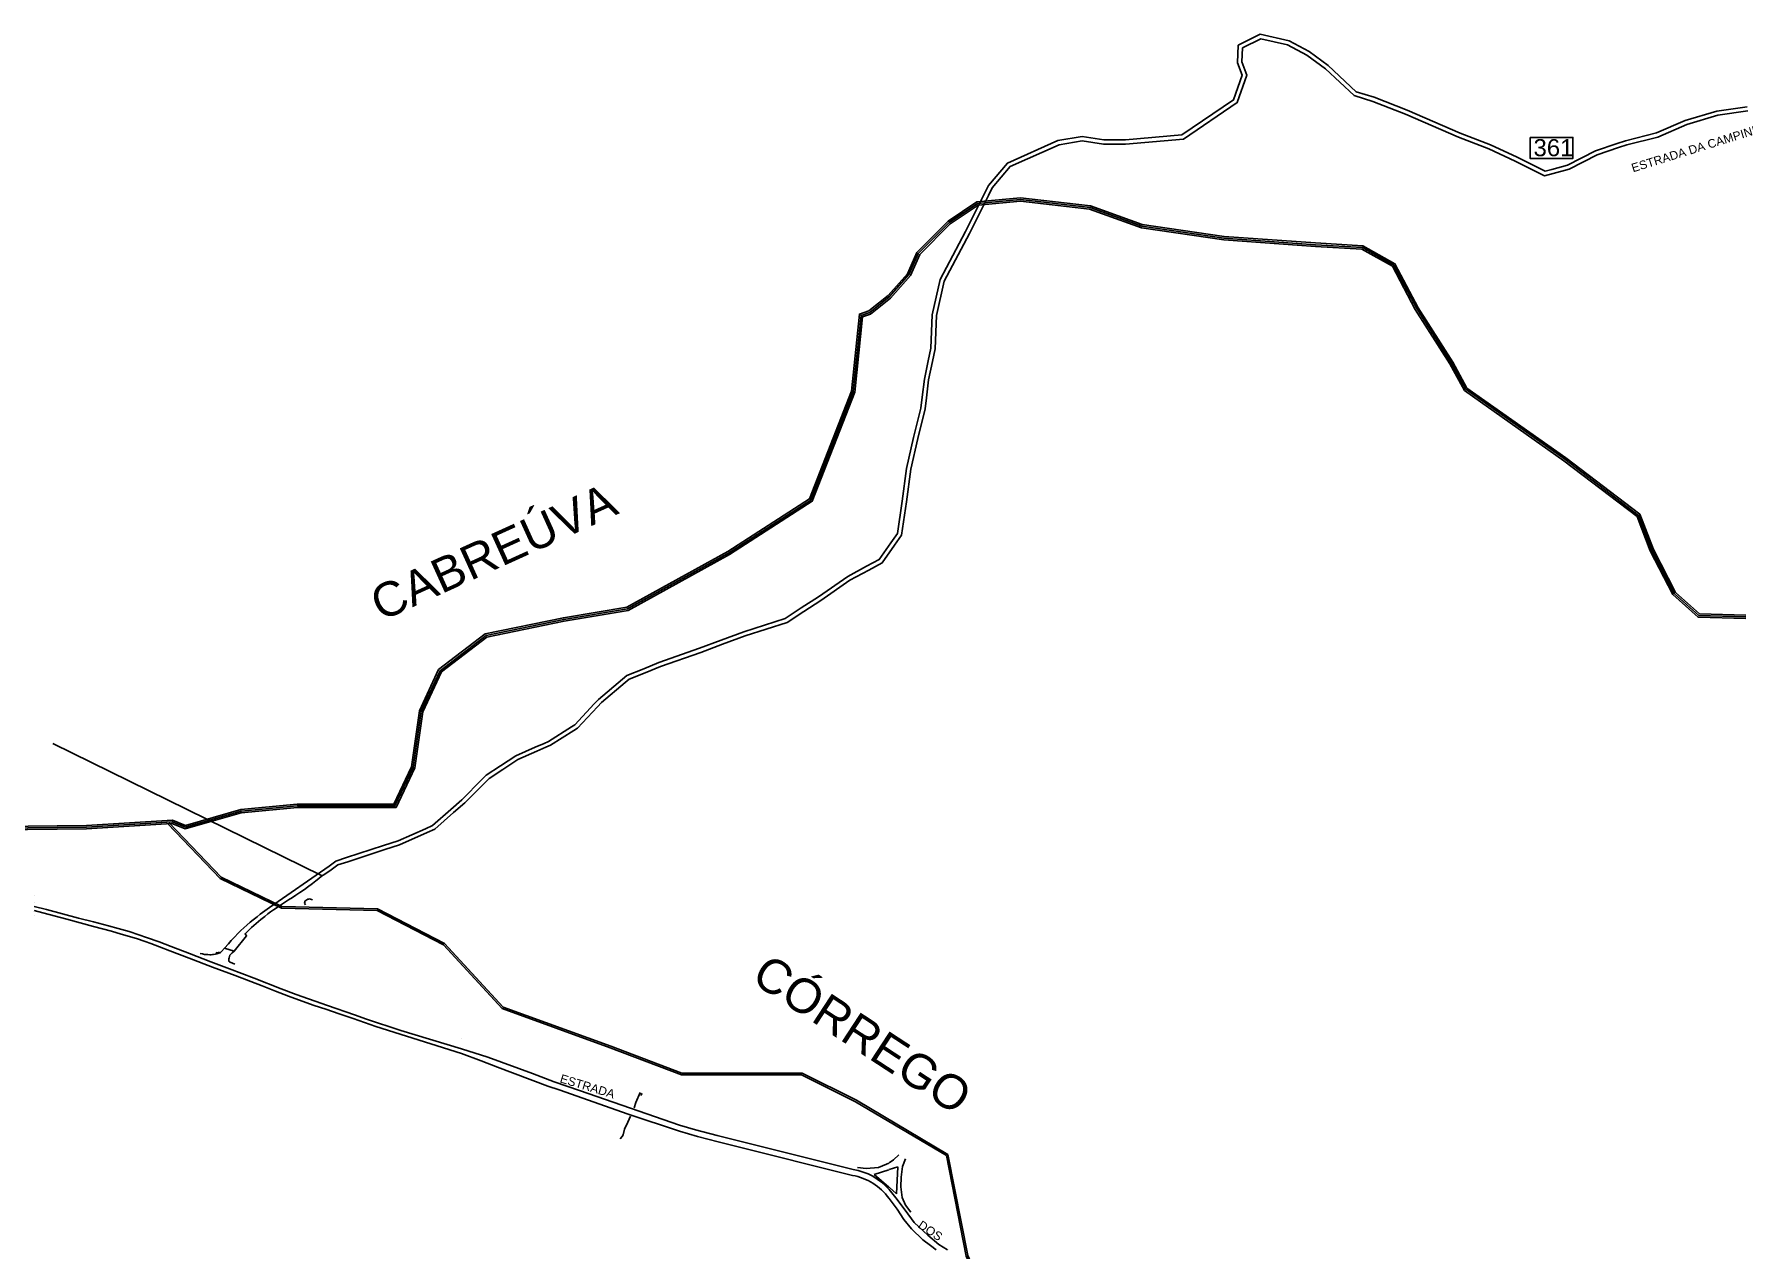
# Model space of a CAD drawing. Header units: millimetres. Extents: x 583 to 26013, y 350 to 21391.
# Drawn here: x 9091 to 11091, y 9884 to 11307 of the extents above; entities that cross this region are included whole.
import ezdxf

# ---------------------------------------------------------------- set-up
doc = ezdxf.new("R2010")
doc.units = ezdxf.units.MM
for name, color, linetype in [('105-QUADRAS_ESTRADAS', 80, 'Continuous'), ('110-CERCA_DE_ARAME', 10, 'Continuous'), ('145-', 130, 'Continuous'), ('ESTRADA ROMEIROS', 210, 'Continuous'), ('RIOS', 140, 'Continuous')]:
    doc.layers.add(name, color=color, linetype=linetype)
doc.styles.add('EU', font='arial.ttf', dxfattribs={"height": 10})

msp = doc.modelspace()

# ---------------------------------------------------------------- linework, layer by layer
at = {"color": 0, "linetype": 'Continuous'}
msp.add_line((9427.26231, 10321.92736), (9112.86471, 10476.54512), dxfattribs=at)
msp.add_lwpolyline([(11094.98042, 11221.68894), (11059.70706, 11216.61651), (11022.67862, 11205.72789), (10989.01686, 11191.01229), (10952.762, 11181.8369), (10943.13973, 11178.59845), (10917.5946, 11170.00102), (10885.07798, 11153.2965), (10866.77236, 11148.35788), (10858.66798, 11146.17142), (10825.89611, 11162.54279), (10795.00194, 11177.26391), (10759.47255, 11190.64536), (10697.30792, 11217.74736), (10658.68321, 11232.76355), (10637.85754, 11239.27683), (10604.90763, 11269.90874), (10582.63982, 11286.26518), (10559.36185, 11298.89368), (10525.47089, 11306.62401), (10499.64476, 11293.6345), (10498.87662, 11273.23387), (10504.49041, 11258.74526), (10494.19004, 11229.75065), (10433.90325, 11188.7985), (10367.70909, 11182.94431), (10342.33938, 11183.11161), (10316.99443, 11186.7006), (10288.88437, 11182.17764), (10229.68193, 11155.73858), (10207.45512, 11129.68035), (10202.92507, 11120.18739), (10180.79293, 11075.53435), (10151.03705, 11019.37166), (10141.81693, 10978.2036), (10140.15261, 10939.03518), (10137.10901, 10924.48033), (10132.5639, 10902.74509), (10130.06035, 10881.78844), (10128.53257, 10868.99977), (10119.86329, 10834.44477), (10111.58551, 10798.49437), (10106.76749, 10760.09765), (10101.16926, 10722.37875), (10093.50003, 10711.40219), (10079.77713, 10691.76132), (10065.05114, 10683.85032), (10042.84243, 10671.9195), (10008.59898, 10648.07151), (9988.62572, 10635.09234), (9969.8119, 10622.86661), (9921.36457, 10607.12559), (9894.75434, 10597.28142), (9869.4599, 10587.92401), (9822.08984, 10571.14479), (9804.24353, 10563.98377), (9784.479, 10556.05305), (9779.45602, 10551.79835), (9751.29453, 10527.94423), (9746.43237, 10522.74964), (9723.71813, 10498.48238), (9719.65853, 10495.91589), (9692.7292, 10478.89113), (9687.71621, 10476.67322), (9677.2868, 10472.05892), (9654.724, 10462.0764), (9636.53982, 10450.27848), (9620.10209, 10439.61365), (9615.10225, 10434.59631), (9591.3503, 10410.76126), (9578.5318, 10399.36005), (9557.31047, 10380.48507), (9548.98688, 10376.82316), (9516.90399, 10362.70848), (9499.7888, 10357.1156), (9456.41454, 10342.94183), (9444.01727, 10338.89067), (9436.21551, 10333.10241), (9366.41551, 10284.70241), (9355.61551, 10276.60241), (9352.01551, 10273.80241), (9347.51551, 10270.20241), (9343.81551, 10267.30241), (9340.01551, 10264.00241), (9336.41551, 10260.70241), (9333.01551, 10257.60241), (9329.51551, 10254.10241), (9325.91551, 10250.30241), (9321.81551, 10245.80241), (9318.61551, 10242.20241), (9313.91551, 10236.90241), (9325.21551, 10233.50241), (9339.71551, 10251.30241), (9337.91551, 10253.80241), (9345.31551, 10261.00241), (9350.81551, 10265.90241), (9356.31551, 10270.70241), (9360.81551, 10274.20241), (9364.51551, 10277.20241), (9367.71551, 10279.60241), (9371.01551, 10281.80241), (9374.11551, 10283.80241), (9378.31551, 10286.70241), (9383.01551, 10289.80241), (9388.61551, 10293.40241), (9393.21551, 10296.40241), (9397.11551, 10299.00241), (9401.91551, 10302.20241), (9407.31551, 10305.70241), (9411.01551, 10308.40241), (9416.81551, 10312.80241), (9420.51551, 10315.80241), (9424.21551, 10318.70241), (9427.31551, 10321.10241), (9431.01551, 10323.70241), (9438.51551, 10328.50241), (9446.35792, 10334.36379), (9457.97693, 10338.16063), (9501.3512, 10352.33441), (9518.70234, 10358.00439), (9551.01244, 10372.21903), (9560.0613, 10376.20002), (9581.8747, 10395.6016), (9594.80635, 10407.10345), (9618.6652, 10431.04578), (9623.28797, 10435.68472), (9639.27756, 10446.0588), (9657.12559, 10457.63863), (9679.32195, 10467.45902), (9689.75136, 10472.07332), (9695.10355, 10474.44131), (9722.34641, 10491.66428), (9726.95036, 10494.5749), (9750.10468, 10519.31234), (9754.76783, 10524.29432), (9782.70711, 10547.96021), (9787.10836, 10551.68828), (9806.11669, 10559.31557), (9823.8669, 10566.43802), (9871.17232, 10583.19434), (9896.49954, 10592.56388), (9923.01499, 10602.37299), (9971.99676, 10618.28765), (9991.3665, 10630.87464), (10011.40739, 10643.89776), (10045.4787, 10667.62587), (10067.43158, 10679.41925), (10083.21372, 10687.89763), (10097.6233, 10708.52129), (10105.97088, 10720.46874), (10111.7513, 10759.4152), (10116.54457, 10797.61466), (10124.75402, 10833.26833), (10133.48915, 10868.08576), (10135.05484, 10881.19178), (10137.53235, 10901.93043), (10142.03252, 10923.45076), (10145.16056, 10938.40944), (10146.82335, 10977.54196), (10155.79788, 11017.61345), (10185.2695, 11073.2396), (10207.44852, 11117.98723), (10211.71044, 11126.91831), (10232.77108, 11151.60936), (10290.3339, 11177.31618), (10317.04241, 11181.61362), (10341.96851, 11178.08394), (10367.91453, 11177.91285), (10435.6484, 11183.9032), (10498.3786, 11226.51513), (10509.85536, 11258.8212), (10503.94214, 11274.0826), (10504.5594, 11290.47598), (10526.11543, 11301.31781), (10557.57013, 11294.14318), (10579.93912, 11282.0078), (10601.69568, 11266.02689), (10635.26785, 11234.8165), (10657.01927, 11228.01368), (10695.39073, 11213.09595), (10757.57979, 11185.98331), (10793.03013, 11172.63163), (10823.69012, 11158.0221), (10858.13133, 11140.8168), (10868.08255, 11143.50151), (10886.90255, 11148.57891), (10919.55707, 11165.35426), (10944.74419, 11173.8312), (10954.18337, 11177.00804), (10990.65232, 11186.2376), (11024.40239, 11200.99182), (11060.78006, 11211.68907), (11095.92009, 11216.74233)], dxfattribs=at)
at = {"lineweight": 25}
msp.add_lwpolyline([(10841.22074, 11185.77485), (10891.19316, 11185.77485), (10891.19316, 11161.14065), (10841.22074, 11161.14065)], close=True, dxfattribs=at)
at = {"color": 0, "linetype": 'Continuous'}
msp.add_point((9427.26231, 10321.92736), dxfattribs=at)
at = {"layer": '105-QUADRAS_ESTRADAS', "color": 0, "linetype": 'Continuous'}
for p, q in [((9202.11551, 10256.30241), (9189.51551, 10259.90241)), ((9287.91551, 10230.20241), (9285.31551, 10230.80241)), ((9290.31551, 10229.70241), (9287.91551, 10230.20241)), ((9292.41551, 10229.40241), (9290.31551, 10229.70241)), ((9294.31551, 10229.40241), (9292.41551, 10229.40241)), ((9296.51551, 10229.30241), (9294.31551, 10229.40241)), ((9298.11551, 10229.30241), (9296.51551, 10229.30241)), ((9299.91551, 10229.50241), (9298.11551, 10229.30241)), ((9301.11551, 10229.50241), (9299.91551, 10229.50241)), ((9303.41551, 10229.90241), (9301.11551, 10229.50241)), ((9304.81551, 10230.20241), (9303.41551, 10229.90241)), ((9306.11551, 10230.60241), (9304.81551, 10230.20241)), ((9307.21551, 10231.00241), (9306.11551, 10230.60241)), ((9308.21551, 10231.40241), (9307.21551, 10231.00241)), ((9309.11551, 10232.10241), (9308.21551, 10231.40241)), ((9310.31551, 10233.10241), (9309.11551, 10232.10241)), ((9313.91551, 10236.90241), (9310.31551, 10233.10241)), ((9319.21551, 10225.80241), (9318.81551, 10224.30241)), ((9318.81551, 10224.30241), (9318.81551, 10223.10241)), ((9319.01551, 10222.10241), (9318.81551, 10223.10241)), ((9319.31551, 10221.40241), (9319.01551, 10222.10241)), ((9319.61551, 10227.20241), (9319.21551, 10225.80241)), ((9319.61551, 10220.90241), (9319.31551, 10221.40241)), ((9320.21551, 10228.60241), (9319.61551, 10227.20241)), ((9320.51551, 10220.40241), (9319.61551, 10220.90241)), ((9321.11551, 10229.90241), (9320.21551, 10228.60241)), ((9326.01551, 10218.20241), (9320.51551, 10220.40241)), ((9322.61551, 10231.40241), (9321.11551, 10229.90241)), ((9325.21551, 10233.50241), (9322.61551, 10231.40241)), ((10101.61551, 9981.10241), (10091.21551, 9977.80241)), ((10101.61551, 9981.10241), (10099.91551, 9949.60241)), ((10091.01551, 9977.40241), (10073.91551, 9972.10241)), ((10091.11551, 9957.20241), (10073.91551, 9972.10241)), ((10099.91551, 9949.60241), (10091.21551, 9957.40241))]:
    msp.add_line(p, q, dxfattribs=at)
at = {"layer": '110-CERCA_DE_ARAME', "color": 0, "linetype": 'Continuous'}
for p, q in [((9091.21551, 10298.40241), (9091.21551, 10298.40241)), ((9304.51551, 10231.40241), (9303.51551, 10231.90241)), ((9305.41551, 10231.60241), (9304.51551, 10231.40241)), ((9306.61551, 10231.80241), (9305.41551, 10231.60241)), ((9308.01551, 10232.20241), (9306.61551, 10231.80241)), ((10064.51551, 9979.30241), (10054.41551, 9980.30241)), ((10078.71551, 9980.40241), (10064.51551, 9979.30241)), ((10088.21551, 9984.10241), (10078.71551, 9980.40241)), ((10091.11551, 9985.50241), (10088.21551, 9984.10241)), ((10096.41551, 9989.10241), (10091.21551, 9985.60241)), ((10102.51551, 9995.00241), (10096.41551, 9989.10241)), ((10107.11551, 9981.30241), (10105.31551, 9968.90241)), ((10110.41551, 9990.30241), (10107.11551, 9981.30241)), ((10105.31551, 9968.90241), (10105.21551, 9957.60241)), ((10106.41551, 9945.30241), (10105.21551, 9957.60241)), ((10110.41551, 9936.10241), (10106.41551, 9945.30241)), ((10116.71551, 9928.00241), (10110.41551, 9936.10241))]:
    msp.add_line(p, q, dxfattribs=at)
at = {"layer": '145-', "color": 0, "linetype": 'Continuous'}
for p, q in [((9407.61551, 10290.80241), (9407.51551, 10289.60241)), ((9407.81551, 10288.70241), (9407.51551, 10289.60241)), ((9407.91551, 10291.60241), (9407.61551, 10290.80241)), ((9408.51551, 10287.60241), (9407.81551, 10288.70241)), ((9408.31551, 10292.20241), (9407.91551, 10291.60241)), ((9409.11551, 10292.90241), (9408.31551, 10292.20241)), ((9410.31551, 10293.70241), (9409.11551, 10292.90241)), ((9411.31551, 10294.20241), (9410.31551, 10293.70241)), ((9412.11551, 10294.50241), (9411.31551, 10294.20241)), ((9413.11551, 10294.60241), (9412.11551, 10294.50241)), ((9414.41551, 10294.40241), (9413.11551, 10294.60241)), ((9415.51551, 10294.10241), (9414.41551, 10294.40241)), ((9416.91551, 10293.60241), (9415.51551, 10294.10241)), ((9800.21551, 10067.90241), (9795.21551, 10056.20241)), ((9801.91551, 10066.80241), (9800.81551, 10064.40241)), ((9801.91551, 10066.80241), (9801.01551, 10066.20241)), ((9802.01551, 10065.90241), (9801.91551, 10066.80241)), ((9788.81551, 10040.30241), (9785.81551, 10033.20241)), ((9795.21551, 10056.20241), (9793.01551, 10050.10241)), ((9781.81551, 10025.10241), (9780.11551, 10018.60241)), ((9785.81551, 10033.20241), (9781.81551, 10025.10241)), ((9779.11551, 10016.40241), (9776.81551, 10013.70241)), ((9780.11551, 10018.60241), (9779.11551, 10016.40241))]:
    msp.add_line(p, q, dxfattribs=at)
at = {"layer": 'ESTRADA ROMEIROS', "color": 0, "linetype": 'Continuous'}
for p, q in [((9091.21551, 10289.90241), (9091.21551, 10289.90241)), ((9091.21551, 10285.70241), (9091.21551, 10285.70241)), ((9105.51551, 10282.10241), (9091.21551, 10285.70241)), ((9091.21551, 10281.10241), (9091.21551, 10281.10241)), ((9101.31551, 10278.40241), (9091.21551, 10281.10241)), ((9143.21551, 10272.10241), (9105.51551, 10282.10241)), ((9091.21551, 10275.50241), (9091.21551, 10275.50241)), ((9129.21551, 10270.80241), (9101.31551, 10278.40241)), ((9160.71551, 10262.40241), (9129.21551, 10270.80241)), ((9160.51551, 10267.70241), (9143.21551, 10272.10241)), ((9178.21551, 10263.00241), (9160.51551, 10267.70241)), ((9181.61551, 10256.90241), (9160.71551, 10262.40241)), ((9189.51551, 10259.90241), (9178.21551, 10263.00241)), ((9193.11551, 10253.50241), (9181.61551, 10256.90241)), ((9210.71551, 10248.20241), (9193.11551, 10253.50241)), ((9213.51551, 10252.70241), (9202.11551, 10256.30241)), ((9221.01551, 10244.70241), (9210.71551, 10248.20241)), ((9222.51551, 10249.60241), (9213.51551, 10252.70241)), ((9227.51551, 10242.50241), (9221.01551, 10244.70241)), ((9237.41551, 10244.30241), (9222.51551, 10249.60241)), ((9237.91551, 10238.40241), (9227.51551, 10242.50241)), ((9251.31551, 10238.90241), (9237.41551, 10244.30241)), ((9249.81551, 10234.00241), (9237.91551, 10238.40241)), ((9272.31551, 10225.20241), (9249.81551, 10234.00241)), ((9272.71551, 10230.70241), (9251.31551, 10238.90241)), ((9299.61551, 10214.90241), (9272.31551, 10225.20241)), ((9298.01551, 10221.00241), (9272.71551, 10230.70241)), ((9319.71551, 10212.70241), (9298.01551, 10221.00241)), ((9326.21551, 10204.90241), (9299.61551, 10214.90241)), ((9348.71551, 10201.80241), (9319.71551, 10212.70241)), ((9358.01551, 10192.80241), (9326.21551, 10204.90241)), ((9380.21551, 10189.50241), (9348.71551, 10201.80241)), ((9373.31551, 10186.80241), (9358.01551, 10192.80241)), ((9388.81551, 10180.90241), (9373.31551, 10186.80241)), ((9397.61551, 10182.90241), (9380.21551, 10189.50241)), ((9404.61551, 10175.10241), (9388.81551, 10180.90241)), ((9434.31551, 10169.80241), (9397.61551, 10182.90241)), ((9418.61551, 10170.00241), (9404.61551, 10175.10241)), ((9432.31551, 10165.40241), (9418.61551, 10170.00241)), ((9447.81551, 10160.00241), (9432.31551, 10165.40241)), ((9465.81551, 10158.80241), (9434.31551, 10169.80241)), ((9464.21551, 10154.50241), (9447.81551, 10160.00241)), ((9490.91551, 10145.30241), (9464.21551, 10154.50241)), ((9480.11551, 10154.00241), (9465.81551, 10158.80241)), ((9520.11551, 10140.80241), (9480.11551, 10154.00241)), ((9591.11551, 10113.60241), (9490.91551, 10145.30241)), ((9591.11551, 10119.00241), (9520.11551, 10140.80241)), ((9591.21551, 10131.40241), (9591.21551, 10131.40241)), ((9591.21551, 10119.00241), (9591.21551, 10119.00241)), ((9621.81551, 10109.40241), (9591.21551, 10119.00241)), ((9591.21551, 10113.60241), (9591.21551, 10113.60241)), ((9614.01551, 10105.00241), (9591.21551, 10113.60241)), ((9591.21551, 10107.40241), (9591.21551, 10107.40241)), ((9633.01551, 10097.60241), (9614.01551, 10105.00241)), ((9674.11551, 10090.30241), (9621.81551, 10109.40241)), ((9692.21551, 10075.60241), (9633.01551, 10097.60241)), ((9699.61551, 10080.50241), (9674.11551, 10090.30241)), ((9729.11551, 10070.50241), (9699.61551, 10080.50241)), ((9705.41551, 10071.10241), (9692.21551, 10075.60241)), ((9786.11551, 10042.90241), (9705.41551, 10071.10241)), ((9788.91551, 10049.90241), (9729.11551, 10070.50241)), ((9845.91551, 10022.80241), (9786.11551, 10042.90241)), ((9846.21551, 10030.00241), (9788.91551, 10049.90241)), ((9867.31551, 10016.40241), (9845.91551, 10022.80241)), ((9864.91551, 10024.50241), (9846.21551, 10030.00241)), ((9890.31551, 10017.80241), (9864.91551, 10024.50241)), ((9891.21551, 10010.30241), (9867.31551, 10016.40241)), ((10049.11551, 9977.90241), (9890.31551, 10017.80241)), ((9910.01551, 10005.70241), (9891.21551, 10010.30241)), ((10048.31551, 9971.10241), (9910.01551, 10005.70241)), ((10099.01551, 9944.90241), (10091.21551, 9954.50241)), ((10100.71551, 9931.40241), (10091.21551, 9944.20241)), ((10109.91551, 9930.20241), (10099.01551, 9944.90241)), ((10108.41551, 9919.60241), (10100.71551, 9931.40241)), ((10120.81551, 9915.80241), (10109.91551, 9930.20241)), ((10117.61551, 9908.50241), (10108.41551, 9919.60241)), ((10130.71551, 9895.60241), (10117.61551, 9908.50241)), ((10136.51551, 9901.00241), (10120.81551, 9915.80241)), ((10149.61551, 9890.20241), (10136.51551, 9901.00241)), ((10139.71551, 9888.90241), (10130.71551, 9895.60241)), ((10146.31551, 9884.00241), (10139.71551, 9888.90241)), ((10159.81551, 9884.00241), (10149.61551, 9890.20241)), ((10160.31551, 9884.00241), (10160.31551, 9884.00241))]:
    msp.add_line(p, q, dxfattribs=at)
for centre, radius, start, end in [((10036.55811, 9904.69339), 67.44179, 35.86122797, 79.96008845), ((10038.64024, 9909.48387), 69.21581, 40.57239828, 81.29528571)]:
    msp.add_arc(centre, radius, start, end, dxfattribs=at)
at = {"layer": 'RIOS', "lineweight": 25, "flags": 128}
for points in [[(11093.63327, 10622.75652), (11037.70985, 10624.30882), (11008.19444, 10650.69685), (10981.7861, 10701.92061), (10966.2518, 10742.2787), (10880.81332, 10807.47274), (10764.30589, 10889.74143), (10747.21806, 10920.78614), (10706.82895, 10984.42788), (10680.12469, 11034.98785), (10644.39584, 11055.16689), (10590.02561, 11058.27149), (10482.83905, 11066.03256), (10386.52618, 11080.00283), (10325.94251, 11101.73418), (10245.16394, 11111.04755), (10195.45432, 11106.39086), (10162.83219, 11084.65952), (10127.10333, 11048.95811), (10116.22929, 11024.12217), (10092.92766, 10997.73414), (10069.62639, 10979.10739), (10060.30588, 10976.0028), (10051.26697, 10887.86105), (10001.33646, 10760.01221), (9904.59613, 10697.64689), (9786.01104, 10632.16336), (9711.1151, 10619.6903), (9620.61613, 10600.98081), (9567.56494, 10560.44341), (9545.72019, 10513.66937), (9536.35815, 10448.18584), (9514.5134, 10401.41201), (9442.7385, 10401.41201), (9399.049, 10401.41201), (9333.5151, 10395.17538), (9267.98155, 10376.46589), (9252.37815, 10382.70232), (9152.51714, 10376.46589), (9048.60374, 10375.5029)], [(11093.55266, 10624.75953), (11038.49712, 10626.28773), (11009.80283, 10651.94164), (10983.61356, 10702.74048), (10967.91499, 10743.52535), (10881.99716, 10809.08515), (10765.83586, 10891.10944), (10748.94011, 10921.80517), (10708.56025, 10985.43233), (10681.61914, 11036.44074), (10644.97431, 11057.13712), (10590.15485, 11060.26737), (10483.05509, 11068.02216), (10387.01222, 11081.95326), (10326.4007, 11103.6946), (10245.18544, 11113.05832), (10194.76543, 11108.33509), (10161.55858, 11086.21424), (10125.42264, 11050.10606), (10114.52281, 11025.21123), (10091.54333, 10999.18801), (10068.65607, 10980.89222), (10058.44811, 10977.49202), (10049.30513, 10888.33545), (9999.70891, 10761.34255), (9903.5697, 10699.36477), (9785.34433, 10634.07988), (9710.74823, 10621.65675), (9619.76437, 10602.84702), (9565.96056, 10561.73451), (9543.78237, 10514.24651), (9534.42033, 10448.76299), (9513.2401, 10403.41201), (9442.7385, 10403.41201), (9398.95405, 10403.41201), (9333.14272, 10397.14898), (9268.08943, 10378.5766), (9252.70259, 10384.72647), (9152.44549, 10378.46531), (9049.00928, 10377.50674)], [(11093.47206, 10626.76253), (11039.28439, 10628.26665), (11011.41123, 10653.18644), (10985.44102, 10703.56035), (10969.57818, 10744.772), (10883.181, 10810.69757), (10767.36582, 10892.47745), (10750.66216, 10922.8242), (10710.29156, 10986.43679), (10683.11359, 11037.89364), (10645.55278, 11059.10735), (10590.28408, 11062.26325), (10483.27114, 11070.01175), (10387.49827, 11083.90369), (10326.85888, 11105.65502), (10245.20694, 11115.06909), (10194.07653, 11110.27931), (10160.28498, 11087.76895), (10123.74195, 11051.254), (10112.81634, 11026.30028), (10090.15901, 11000.64189), (10067.68576, 10982.67705), (10056.59034, 10978.98125), (10047.34329, 10888.80985), (9998.08135, 10762.67289), (9902.54328, 10701.08264), (9784.67763, 10635.99639), (9710.38136, 10623.6232), (9618.91262, 10604.71322), (9564.35617, 10563.02562), (9541.84454, 10514.82365), (9532.48251, 10449.34013), (9511.96679, 10405.41201), (9442.7385, 10405.41201), (9398.85909, 10405.41201), (9332.77034, 10399.12258), (9268.19732, 10380.68731), (9253.02703, 10386.75063), (9152.37385, 10380.46473), (9049.41481, 10379.51059)], [(10979.00471, 9348.73467), (10912.13945, 9388.037), (10743.42425, 9417.10354), (10533.98461, 9463.60995), (10493.26015, 9486.86305), (10435.08251, 9568.24923), (10417.62897, 9568.24923), (10347.81587, 9568.24923), (10266.36697, 9632.19573), (10237.27832, 9748.46166), (10202.3716, 9829.84783), (10181.3078, 9876.60701), (10158.34257, 9994.21456), (10052.12714, 10057.32105), (9988.97204, 10088.87419), (9848.30876, 10088.87419), (9765.05891, 10120.42754), (9638.74872, 10166.32318), (9569.85232, 10240.90364), (9492.34413, 10281.0622), (9380.38739, 10283.93074), (9308.62016, 10318.35242), (9247.64344, 10382.40663)], [(10980.01818, 9350.45888), (10912.83846, 9389.94604), (10743.81103, 9419.06637), (10534.71354, 9465.4968), (10494.63238, 9488.3826), (10436.11129, 9570.24923), (10417.62897, 9570.24923), (10348.50718, 9570.24923), (10268.14089, 9633.34576), (10239.1796, 9749.10264), (10204.20254, 9830.65279), (10183.22638, 9877.21745), (10160.1339, 9995.47664), (10053.08613, 10059.07765), (9989.44385, 10090.87419), (9848.67506, 10090.87419), (9765.75487, 10122.30259), (9639.88824, 10168.03707), (9571.08359, 10242.5182), (9492.85551, 10283.04975), (9380.86644, 10285.91912), (9309.81582, 10319.99709), (9249.09202, 10383.78562)]]:
    msp.add_lwpolyline(points, dxfattribs=at)

# ---------------------------------------------------------------- texts
at = {"color": 0, "linetype": 'Continuous', "lineweight": 20, "style": 'EU'}
for s, rotation, p in [('ESTRADA DA CAMPININHA', 17.24524417, (10961.55623, 11144.90654)), ('   ESTRADA', 343.13159695, (9694.29118, 10083.52774)), ('DOS ', 326.27808379, (10124.19836, 9910.57141))]:
    msp.add_text(s, height=10, rotation=rotation, dxfattribs=at).set_placement(p)
at = {"lineweight": 25, "insert": (10845.21859, 11183.77735), "char_height": 20, "width": 61.9659693, "attachment_point": 1, "style": 'EU'}
msp.add_mtext('361', dxfattribs=at)
at = {"layer": 'RIOS', "lineweight": 25, "char_height": 40, "attachment_point": 1, "style": 'EU'}
for s, insert, width, rotation in [('CABREÚVA', (9480.25959, 10655.5477), 454.5987277, 24.40798519), ('CÓRREGO ', (9950.22584, 10231.92839), 335.8698737, 326.84171146)]:
    msp.add_mtext(s, dxfattribs=dict(at, insert=insert, width=width, rotation=rotation))

doc.saveas('drawing.dxf')
